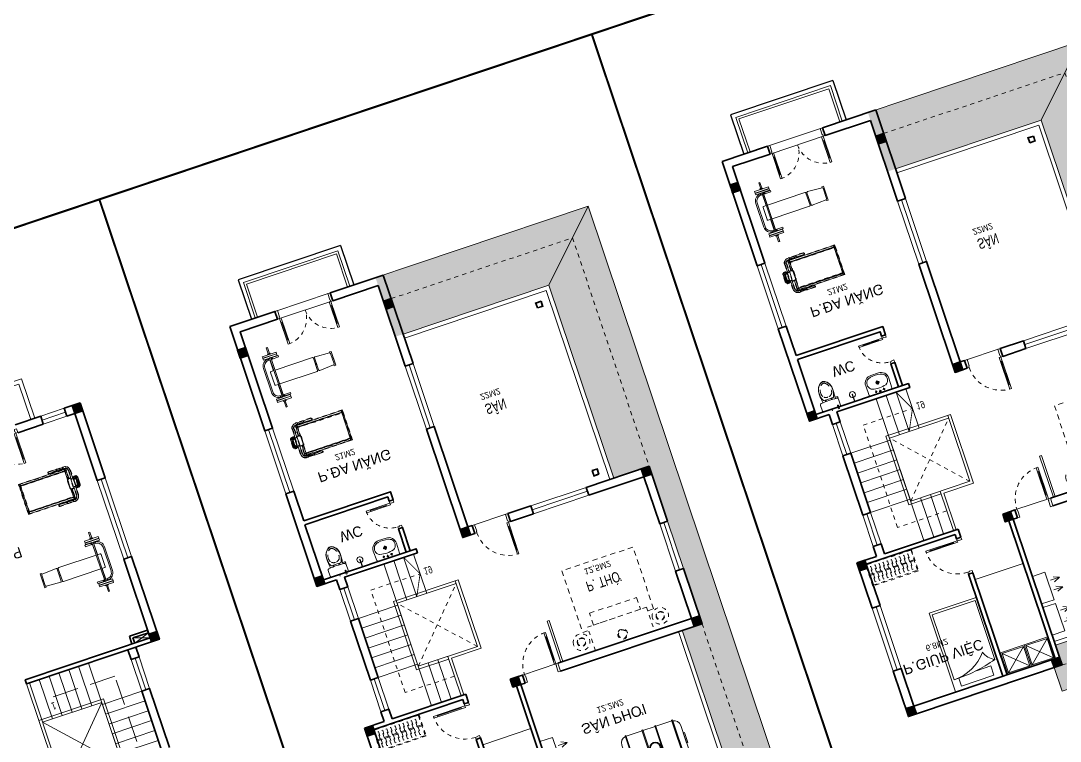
# Model space of a CAD drawing. Header units: metres. Extents: x 568332 to 569219, y 2065964 to 2066430.
# Drawn here: x 568513.89 to 568538.91, y 2066129.66 to 2066147.01 of the extents above; entities that cross this region are included whole.
import ezdxf

# ---------------------------------------------------------------- set-up
doc = ezdxf.new("R2010")
doc.units = ezdxf.units.M
for name, pattern in [('ACAD_ISO07W100', [3, 0, -3]), ('CENTER', [2, 1.25, -0.25, 0.25, -0.25]), ('DASHED', [0.75, 0.5, -0.25]), ('HIDDEN', [0.375, 0.25, -0.125]), ('HIDDEN2', [0.1875, 0.125, -0.0625]), ('X-5M-G-MB PHONGNGU$0$HIDDEN2', [0.1875, 0.125, -0.0625]), ('xref-thap C (mb tang 32-2)$0$HIDDEN', [0.375, 0.25, -0.125]), ('Xref-VCMT-BT3 - tuong bao$0$HIDDEN', [0.375, 0.25, -0.125])]:
    doc.linetypes.add(name, pattern=pattern)
doc.layers.get('0').update_dxf_attribs({"linetype": 'CONTINUOUS'})
for name, color, linetype, lineweight in [('-CONCRETE', 1, 'CONTINUOUS', 35), ('-DOOR', 137, 'CONTINUOUS', 9), ('-FURNITURE', 46, 'CONTINUOUS', 9), ('-HIDE', 3, 'HIDDEN', 13), ('-KH', 143, 'CONTINUOUS', 13), ('-LINE1', 7, 'CONTINUOUS', 18), ('-RANH GIOI KHU DAT', 12, 'CENTER', 18), ('-TEXT', 7, 'CONTINUOUS', 15), ('-WALL', 4, 'CONTINUOUS', 35), ('Bighome_khuat', 251, 'DASHED', 5), ('TEXT25', 2, 'CONTINUOUS', 13)]:
    doc.layers.add(name, color=color, linetype=linetype, lineweight=lineweight)
for name, color, linetype in [('1-NETMANH', 8, 'CONTINUOUS'), ('13. NET HATCH', 252, 'CONTINUOUS'), ('A-Dot_Line', 255, 'ACAD_ISO07W100'), ('A-Flor-Hral', 242, 'CONTINUOUS'), ('LoLK', 6, 'CONTINUOUS')]:
    doc.layers.add(name, color=color, linetype=linetype)
doc.styles.add('1', font='arial.ttf')
doc.styles.add('T1', font='', dxfattribs={"height": 200})
doc.styles.get('T1').set_extended_font_data('VNgeometric Light')

# ---------------------------------------------------------------- blocks, each defined once
blk = doc.blocks.new('A$Ca51cd422')
for p, q in [((167, 414), (224, 414)), ((195, 383), (195, 443)), ((267, 429), (324, 429)), ((295, 398), (295, 458)), ((295, 165), (295, 264)), ((367, 414), (424, 414)), ((395, 383), (395, 443)), ((249, 215), (342, 215))]:
    blk.add_line(p, q)
for points in [[(0, 200, 0.414214), (200, 0), (390, 0, 0.414214), (590, 200), (581, 446, 0.409799), (551, 475), (39, 475, 0.403607), (9, 446)], [(177, 40, 0.090773), (424, 43, 0.149887), (521, 96, 0.430722), (482, 321, 0.080637), (470, 327, 0.127732), (125, 329, 0.074208), (114, 325, 0.443092), (69, 96, 0.13364), (154, 46, 0.033617)]]:
    blk.add_lwpolyline(points, format="xyb", close=True)
for centre, radius in [((195, 414), 17.5), ((295, 215), 37.5), ((295, 429), 17.5), ((395, 414), 17.5), ((295, 215), 22.5), ((295, 215), 22.5)]:
    blk.add_circle(centre, radius)
blk = doc.blocks.new('A$Cf6c941c9')
at = {"layer": '-FURNITURE', "linetype": 'HIDDEN', "ltscale": 500, "elevation": 0}
blk.add_lwpolyline([(512, 1950), (512, 2100), (2079, 2100), (2079, 300), (512, 300), (512, 450)], dxfattribs=at)
at = {"layer": '-FURNITURE', "linetype": 'HIDDEN2', "elevation": 0}
blk.add_lwpolyline([(600, 450), (600, 1950), (0, 1950), (0, 450)], close=True, dxfattribs=at)
at = {"layer": '-FURNITURE', "linetype": 'HIDDEN', "ltscale": 500, "elevation": 0}
blk.add_lwpolyline([(900, 600), (900, 1800), (600, 1800), (600, 600)], close=True, dxfattribs=at)
at = {"layer": '-FURNITURE', "linetype": 'HIDDEN2'}
for centre, radius in [((300, 2200), 200), ((300, 2200), 103), ((300, 2200), 93.3), ((170, 1200), 120), ((170, 1200), 100), ((300, 200), 200), ((300, 200), 103), ((300, 200), 93.3)]:
    blk.add_circle(centre, radius, dxfattribs=at)
blk = doc.blocks.new('A$C5C575821')
at = {"layer": '-CONCRETE'}
h = blk.add_hatch(color=256, dxfattribs=at)
h.dxf.hatch_style = 1
h.paths.add_polyline_path([(0, 200), (0, 0), (200, 0), (200, 200)])
blk.add_lwpolyline([(0, 0), (200, 0), (200, 200), (0, 200)], close=True, dxfattribs=at)
blk = doc.blocks.new('Tonkin_Treadmill01_140x87_P')
at = {"color": 8}
for p, q in [((84.8, 71.9), (84.8, 97.5)), ((197.3, 22.5), (197.3, 97.5)), ((84.8, 22.5), (84.8, 48.1))]:
    blk.add_line(p, q, dxfattribs=at)
blk.add_line((70.9, 50), (70.9, 70))
for points in [[(87.1, 103.5), (83.9, 103.5, 0.414214), (71.9, 91.5), (71.9, 70)], [(102.9, 99.5), (122.5, 99.5, 1), (122.5, 103.5), (102.9, 103.5)], [(87.1, 99.5), (83.9, 99.5, 0.414214), (75.9, 91.5), (75.9, 70)], [(71.9, 72.5), (64, 72.5, 0.414214), (60.5, 69), (60.5, 51, 0.414214), (64, 47.5), (71.9, 47.5)], [(75.9, 47.5), (82, 47.5, 0.414214), (85.5, 51), (85.5, 69, 0.414214), (82, 72.5), (75.9, 72.5)], [(87.1, 16.5), (83.9, 16.5, -0.414214), (71.9, 28.5), (71.9, 50)], [(87.1, 20.5), (83.9, 20.5, -0.414214), (75.9, 28.5), (75.9, 50)], [(102.9, 20.5), (122.5, 20.5, -1), (122.5, 16.5), (102.9, 16.5)]]:
    blk.add_lwpolyline(points, format="xyb")
for points in [[(102.9, 103), (87.5, 103)], [(81.3, 47), (81.3, 27.5), (200.3, 27.5), (200.3, 92.5), (81.3, 92.5), (81.3, 73)], [(87.5, 100), (102.9, 100)], [(68.5, 72.5), (68.5, 73), (63.5, 73), (63.5, 72.5)], [(68.5, 47.5), (68.5, 47), (63.5, 47), (63.5, 47.5)], [(87.5, 20), (102.9, 20)], [(102.9, 17), (87.5, 17)]]:
    blk.add_lwpolyline(points)
for points in [[(81.3, 97.5), (81.3, 93.5), (200.3, 93.5), (200.3, 97.5)], [(81.3, 97.5), (81.3, 93.5), (200.3, 93.5), (200.3, 97.5)], [(64, 73.5), (64, 74), (68, 74), (68, 73.5)], [(64, 46.5), (64, 46), (68, 46), (68, 46.5)], [(81.3, 22.5), (81.3, 26.5), (200.3, 26.5), (200.3, 22.5)]]:
    blk.add_lwpolyline(points, close=True)
for points in [[(81.8, 92.5), (81.8, 93.5)], [(81.8, 92.5), (81.8, 93.5)], [(199.8, 93.5), (199.8, 92.5)], [(68.5, 73), (71.9, 73)], [(68.5, 47), (71.9, 47)], [(81.8, 27.5), (81.8, 26.5)], [(199.8, 26.5), (199.8, 27.5)]]:
    blk.add_lwpolyline(points, dxfattribs=at)
for points in [[(89.8, 97.5), (89.8, 100), (92.8, 100), (92.8, 97.5)], [(89.8, 22.5), (89.8, 20), (92.8, 20), (92.8, 22.5)]]:
    blk.add_lwpolyline(points, close=True, dxfattribs=at)
for points in [[(63.5, 73, 0.377964), (60, 69), (60, 51, 0.377964), (63.5, 47)], [(75.9, 47), (82, 47, 0.414214), (86, 51), (86, 69, 0.414214), (82, 73), (75.9, 73)]]:
    blk.add_lwpolyline(points, format="xyb", dxfattribs=at)
for points in [[(69.2, 73), (62.8, 73, -1), (62.8, 73.5), (69.2, 73.5, -1)], [(63.6, 51.7, -0.083043), (63.6, 68.3, -0.366471), (65.6, 70), (76.9, 70), (76.9, 50), (65.6, 50, -0.366471)], [(69.2, 47), (62.8, 47, 1), (62.8, 46.5), (69.2, 46.5, 1)]]:
    blk.add_lwpolyline(points, format="xyb", close=True)
blk.add_lwpolyline([(65.6, 52, -0.083043), (65.6, 68), (70.4, 68), (70.4, 52)], format="xyb", close=True, dxfattribs=at)
at = {"extrusion": (0, 0, -1)}
for centre, major_axis, start_param, end_param in [((87.1, 101.5), (0, -2), 3.141593, 6.283185), ((102.9, 101.5), (0, -2), 2.418858, 7.00592), ((102.9, 101.5), (0, -1.5), 3.141593, 6.283185)]:
    blk.add_ellipse(centre, major_axis=major_axis, ratio=0.258819, start_param=start_param, end_param=end_param, dxfattribs=at)
for centre, major_axis, start_param, end_param in [((87.1, 18.5), (0, 2), 3.141593, 6.283185), ((102.9, 18.5), (0, 2), 2.418858, 7.00592), ((102.9, 18.5), (0, 1.5), 3.141593, 6.283185)]:
    blk.add_ellipse(centre, major_axis=major_axis, ratio=0.258819, start_param=start_param, end_param=end_param)
at = {"layer": 'A-Dot_Line', "ltscale": 0.2}
for p, q in [((84.8, 71.9), (84.8, 97.5)), ((197.3, 22.5), (197.3, 97.5)), ((70.9, 50), (70.9, 70)), ((84.8, 22.5), (84.8, 48.1))]:
    blk.add_line(p, q, dxfattribs=at)
for points in [[(87.1, 103.5), (83.9, 103.5, 0.414214), (71.9, 91.5), (71.9, 70)], [(102.9, 99.5), (122.5, 99.5, 1), (122.5, 103.5), (102.9, 103.5)], [(87.1, 99.5), (83.9, 99.5, 0.414214), (75.9, 91.5), (75.9, 70)], [(63.5, 73, 0.377964), (60, 69), (60, 51, 0.377964), (63.5, 47)], [(71.9, 72.5), (64, 72.5, 0.414214), (60.5, 69), (60.5, 51, 0.414214), (64, 47.5), (71.9, 47.5)], [(75.9, 47), (82, 47, 0.414214), (86, 51), (86, 69, 0.414214), (82, 73), (75.9, 73)], [(75.9, 47.5), (82, 47.5, 0.414214), (85.5, 51), (85.5, 69, 0.414214), (82, 72.5), (75.9, 72.5)], [(87.1, 16.5), (83.9, 16.5, -0.414214), (71.9, 28.5), (71.9, 50)], [(87.1, 20.5), (83.9, 20.5, -0.414214), (75.9, 28.5), (75.9, 50)], [(102.9, 20.5), (122.5, 20.5, -1), (122.5, 16.5), (102.9, 16.5)]]:
    blk.add_lwpolyline(points, format="xyb", dxfattribs=at)
for points in [[(102.9, 103), (87.5, 103)], [(81.3, 47), (81.3, 27.5), (200.3, 27.5), (200.3, 92.5), (81.3, 92.5), (81.3, 73)], [(81.8, 92.5), (81.8, 93.5)], [(81.8, 92.5), (81.8, 93.5)], [(87.5, 100), (102.9, 100)], [(199.8, 93.5), (199.8, 92.5)], [(68.5, 72.5), (68.5, 73), (63.5, 73), (63.5, 72.5)], [(68.5, 73), (71.9, 73)], [(68.5, 47.5), (68.5, 47), (63.5, 47), (63.5, 47.5)], [(68.5, 47), (71.9, 47)], [(81.8, 27.5), (81.8, 26.5)], [(199.8, 26.5), (199.8, 27.5)], [(87.5, 20), (102.9, 20)], [(102.9, 17), (87.5, 17)]]:
    blk.add_lwpolyline(points, dxfattribs=at)
for points in [[(81.3, 97.5), (81.3, 93.5), (200.3, 93.5), (200.3, 97.5)], [(81.3, 97.5), (81.3, 93.5), (200.3, 93.5), (200.3, 97.5)], [(89.8, 97.5), (89.8, 100), (92.8, 100), (92.8, 97.5)], [(64, 73.5), (64, 74), (68, 74), (68, 73.5)], [(64, 46.5), (64, 46), (68, 46), (68, 46.5)], [(81.3, 22.5), (81.3, 26.5), (200.3, 26.5), (200.3, 22.5)], [(89.8, 22.5), (89.8, 20), (92.8, 20), (92.8, 22.5)]]:
    blk.add_lwpolyline(points, close=True, dxfattribs=at)
for points in [[(69.2, 73), (62.8, 73, -1), (62.8, 73.5), (69.2, 73.5, -1)], [(63.6, 51.7, -0.083043), (63.6, 68.3, -0.366471), (65.6, 70), (76.9, 70), (76.9, 50), (65.6, 50, -0.366471)], [(65.6, 52, -0.083043), (65.6, 68), (70.4, 68), (70.4, 52)], [(69.2, 47), (62.8, 47, 1), (62.8, 46.5), (69.2, 46.5, 1)]]:
    blk.add_lwpolyline(points, format="xyb", close=True, dxfattribs=at)
at = {"layer": 'A-Dot_Line', "ltscale": 0.2, "extrusion": (0, 0, -1)}
for centre, major_axis, start_param, end_param in [((87.1, 101.5), (0, -2), 3.141593, 6.283185), ((102.9, 101.5), (0, -2), 2.418858, 7.00592), ((102.9, 101.5), (0, -1.5), 3.141593, 6.283185)]:
    blk.add_ellipse(centre, major_axis=major_axis, ratio=0.258819, start_param=start_param, end_param=end_param, dxfattribs=at)
at = {"layer": 'A-Dot_Line', "ltscale": 0.2}
for centre, major_axis, start_param, end_param in [((87.1, 18.5), (0, 2), 3.141593, 6.283185), ((102.9, 18.5), (0, 2), 2.418858, 7.00592), ((102.9, 18.5), (0, 1.5), 3.141593, 6.283185)]:
    blk.add_ellipse(centre, major_axis=major_axis, ratio=0.258819, start_param=start_param, end_param=end_param, dxfattribs=at)
blk = doc.blocks.new('X-10M-ALT2-TUM$0$A$C0CF10D65')
at = {"linetype": 'Continuous'}
for p, q in [((33, 188), (33, 821)), ((1533, 188), (1533, 821))]:
    blk.add_line(p, q, dxfattribs=at)
for points in [[(183, 0), (183, 1009), (204, 1009), (204, 0)], [(609, 0), (609, 1009), (629, 1009), (629, 0)], [(957, 0), (957, 1009), (937, 1009), (937, 0)], [(1383, 0), (1383, 1009), (1362, 1009), (1362, 0)], [(0, 378), (0, 631), (33, 631), (33, 378)], [(1566, 378), (1566, 631), (1533, 631), (1533, 378)]]:
    blk.add_lwpolyline(points, close=True, dxfattribs=at)
for points in [[(183, 989), (183, 19)], [(609, 989), (204, 989)], [(937, 989), (629, 989)], [(1362, 989), (957, 989)], [(1383, 19), (1383, 989)], [(204, 19), (609, 19)], [(629, 19), (937, 19)], [(957, 19), (1362, 19)]]:
    blk.add_lwpolyline(points, dxfattribs=at)
for radius in [137, 117]:
    blk.add_circle((783, 504), radius, dxfattribs=at)
for centre, start, end in [((206, 817), 97.774, 178.9884), ((1360, 817), 1.0116, 82.226), ((206, 191), 181.0116, 262.226), ((1360, 191), 277.774, 358.9884)]:
    blk.add_arc(centre, 173, start, end, dxfattribs=at)
blk = doc.blocks.new('A$C59131A43')
for p, q in [((51, -442), (51, -1940)), ((1140, -1940), (1140, -289)), ((51, -1940), (1140, -1940))]:
    blk.add_line(p, q)
blk.add_lwpolyline([(1200, -2000), (1200, 0), (0, 0), (0, -2000)], close=True)
for points in [[(560, -326), (197, -326), (197, -88), (1015, -88)], [(1015, -88), (1015, -289)]]:
    blk.add_lwpolyline(points)
blk.add_lwpolyline([(1140, -289, 0.227842), (278, -703, 0.147835)], format="xyb")
for centre, radius, start, end in [((1067, -3723), 3434, 88.7915, 107.2102), ((-121, -821), 416, 16.4348, 65.5556)]:
    blk.add_arc(centre, radius, start, end)
blk = doc.blocks.new('*U221')
at = {"linetype": 'X-5M-G-MB PHONGNGU$0$HIDDEN2'}
for points in [[(0, 600), (0, 0), (1271, 0), (1271, 600)], [(1251, 580), (1251, 20), (20, 20), (20, 580)], [(1251, 287), (1251, 313), (20, 313), (20, 287)], [(114, 319), (109, 319), (109, 280), (114, 280)], [(228, 319), (223, 319), (223, 280), (228, 280)], [(342, 319), (337, 319), (337, 280), (342, 280)], [(456, 319), (451, 319), (451, 280), (456, 280)], [(570, 319), (565, 319), (565, 280), (570, 280)], [(684, 319), (679, 319), (679, 280), (684, 280)], [(798, 319), (793, 319), (793, 280), (798, 280)], [(912, 319), (907, 319), (907, 280), (912, 280)], [(1026, 319), (1021, 319), (1021, 280), (1026, 280)], [(1140, 319), (1135, 319), (1135, 280), (1140, 280)]]:
    blk.add_lwpolyline(points, close=True, dxfattribs=at)
for points in [[(122, 313), (122, 515), (100, 515), (100, 313)], [(100, 287), (100, 92), (122, 92), (122, 287)], [(236, 313), (236, 515), (214, 515), (214, 313)], [(214, 287), (214, 92), (236, 92), (236, 287)], [(350, 313), (350, 515), (328, 515), (328, 313)], [(328, 287), (328, 92), (350, 92), (350, 287)], [(464, 313), (464, 515), (442, 515), (442, 313)], [(442, 287), (442, 92), (464, 92), (464, 287)], [(578, 313), (578, 515), (556, 515), (556, 313)], [(556, 287), (556, 92), (578, 92), (578, 287)], [(692, 313), (692, 515), (670, 515), (670, 313)], [(670, 287), (670, 92), (692, 92), (692, 287)], [(806, 313), (806, 515), (784, 515), (784, 313)], [(784, 287), (784, 92), (806, 92), (806, 287)], [(920, 313), (920, 515), (898, 515), (898, 313)], [(898, 287), (898, 92), (920, 92), (920, 287)], [(1034, 313), (1034, 515), (1012, 515), (1012, 313)], [(1012, 287), (1012, 92), (1034, 92), (1034, 287)], [(1148, 313), (1148, 515), (1126, 515), (1126, 313)], [(1126, 287), (1126, 92), (1148, 92), (1148, 287)]]:
    blk.add_lwpolyline(points, dxfattribs=at)
blk = doc.blocks.new('shower')
for points in [[(180919, -32316), (180912, -32316), (180912, -32147), (180919, -32147)], [(180929, -32327), (180902, -32327), (180902, -32316), (180929, -32316)]]:
    blk.add_lwpolyline(points, close=True)
for radius, start, end in [(72, 272.7907, 267.2093), (8.35, 294.8355, 245.1645)]:
    blk.add_arc((180916, -32147), radius, start, end)
blk = doc.blocks.new('A$C18091ED7')
for p, q in [((0, -42), (0, 0)), ((146, -27), (179, -27)), ((146, -27), (146, -30)), ((146, -30), (166, -30)), ((153, -37), (146, -30)), ((152, 0), (152, -27)), ((152, 0), (179, 0)), ((153, -37), (166, -37)), ((153, -40), (153, -37)), ((153, -40), (178, -40)), ((153, -40), (178, -40)), ((153, -40), (153, -42)), ((185, -30), (166, -30)), ((178, -37), (166, -37)), ((185, -30), (178, -37)), ((178, -37), (178, -40)), ((178, -40), (178, -42)), ((179, 0), (179, -27)), ((179, -27), (185, -27)), ((185, -27), (185, -30)), ((-83, -267), (-83, -300)), ((-83, -278), (-83, -288)), ((-61, -290), (-83, -290)), ((-63, -265), (-81, -265)), ((-61, -267), (-61, -300)), ((61, -267), (61, -300)), ((61, -290), (83, -290)), ((63, -265), (81, -265)), ((83, -267), (83, -300)), ((83, -278), (83, -288)), ((165, -262), (165, -290)), ((168, -260), (228, -260)), ((168, -292), (207, -292)), ((231, -274), (231, -262))]:
    blk.add_line(p, q)
for points in [[(230, -219, -0.137407), (225, -235), (222, -241, -0.236081), (198, -255, -0.051961), (-198, -255, -0.236081), (-222, -241), (-225, -235, -0.137407), (-230, -219), (-230, -72, -0.198912), (-226, -63), (-209, -46, -0.198912), (-200, -42), (0, -42), (200, -42, -0.198912), (209, -46), (226, -63, -0.198912), (230, -72)], [(144, -619, -0.212405), (26, -734, -0.027685), (-1, -739, -0.022279), (-26, -734, -0.212405), (-144, -619, -0.142796), (-167, -428, -0.093005), (-128, -309, -0.256439), (-111, -300), (0, -300), (111, -300, -0.256439), (128, -309, -0.093005), (167, -428, -0.142796)]]:
    blk.add_lwpolyline(points, format="xyb", close=True)
at = {"linetype": 'xref-thap C (mb tang 32-2)$0$HIDDEN', "ltscale": 100}
blk.add_lwpolyline([(61, -669, -0.199031), (0, -699, -0.199031), (-61, -669, -0.218924), (-132, -478, -0.153791), (-112, -404, -0.236701), (0, -348, -0.236701), (112, -404, -0.153791), (132, -478, -0.218924)], format="xyb", close=True, dxfattribs=at)
blk.add_circle((166, -78), 13.9)
for centre, radius, start, end in [((-81, -267), 1.98, 90, 180), ((-63, -267), 1.98, 0, 90), ((63, -267), 1.98, 90, 180), ((81, -267), 1.98, 0, 90), ((168, -262), 2.47, 90, 180), ((168, -290), 2.47, 180, 270), ((207, -277), 15.5, 270, 306.4659), ((168, -225), 80.1, 306.4659, 320.3123), ((228, -274), 2.47, 320.3123, 0)]:
    blk.add_arc(centre, radius, start, end)
for points in [[(-156, -259), (-157, -267), (-164, -328), (-169, -385), (-184, -528), (-136, -679), (-50, -735), (-20, -741), (0, -744)], [(156, -259), (157, -267), (164, -328), (169, -385), (184, -528), (136, -679), (50, -735), (20, -741), (0, -744)]]:
    blk.add_open_spline(points, degree=3, knots=[130.613938, 130.613938, 130.613938, 130.613938, 152.852109, 311.129351, 417.703951, 561.383393, 697.692632, 710.812262, 710.812262, 710.812262, 710.812262])
blk = doc.blocks.new('*U218')
at = {"color": 251}
blk.add_line((-70, -100), (-70, -700), dxfattribs=at)
for points in [[(-900, 200), (-840, 200), (-840, 40), (-850, 40), (-850, 0), (-900, 0)], [(-50, 0), (-50, -800), (-90, -800), (-90, 0)], [(0, 200), (-60, 200), (-60, 40), (-50, 40), (-50, 0), (0, 0)], [(-50, -100), (-90, -100), (-90, -700), (-50, -700)]]:
    blk.add_lwpolyline(points, close=True)
at = {"layer": 'Bighome_khuat', "linetype": 'Xref-VCMT-BT3 - tuong bao$0$HIDDEN'}
blk.add_arc((-50, 0), 800, 180, 270, dxfattribs=at)
blk = doc.blocks.new('*U217')
at = {"color": 251}
blk.add_line((-70, 100), (-70, 500), dxfattribs=at)
for points in [[(-50, 0), (-50, 600), (-90, 600), (-90, 0)], [(-50, 100), (-90, 100), (-90, 500), (-50, 500)], [(-700, -100), (-640, -100), (-640, -40), (-650, -40), (-650, 0), (-700, 0)], [(0, -100), (-60, -100), (-60, -40), (-50, -40), (-50, 0), (0, 0)]]:
    blk.add_lwpolyline(points, close=True)
at = {"layer": 'Bighome_khuat', "linetype": 'Xref-VCMT-BT3 - tuong bao$0$HIDDEN'}
blk.add_arc((-50, 0), 600, 90, 180, dxfattribs=at)
blk = doc.blocks.new('*U219')
at = {"color": 251}
blk.add_line((70, -100), (70, -700), dxfattribs=at)
for points in [[(0, 200), (60, 200), (60, 40), (50, 40), (50, 0), (0, 0)], [(50, 0), (50, -800), (90, -800), (90, 0)], [(900, 200), (840, 200), (840, 40), (850, 40), (850, 0), (900, 0)], [(50, -100), (90, -100), (90, -700), (50, -700)]]:
    blk.add_lwpolyline(points, close=True)
at = {"layer": 'Bighome_khuat', "linetype": 'Xref-VCMT-BT3 - tuong bao$0$HIDDEN'}
blk.add_arc((50, 0), 800, 270, 0, dxfattribs=at)
blk = doc.blocks.new('Tonkin_JerkBench01_168x97_P')
for p, q in [((79, 138.5), (79, 135)), ((87, 138.5), (87, 135)), ((79, 41.5), (79, 45)), ((87, 41.5), (87, 45))]:
    blk.add_line(p, q)
for points in [[(85.4, 150), (85.4, 165), (82.4, 165), (82.4, 150)], [(82.4, 138.5), (77.2, 138.5), (77.2, 135), (82.4, 135)], [(82.4, 138.5), (78.5, 138.5)], [(78.5, 138.5), (82.4, 138.5)], [(82.4, 144), (82.4, 143.5)], [(85.4, 143.5), (85.4, 144)], [(85.4, 135), (88.6, 135), (88.6, 138.5), (85.4, 138.5)], [(82.4, 41.5), (77.2, 41.5), (77.2, 45), (82.4, 45)], [(78.5, 41.5), (82.4, 41.5)], [(82.4, 36), (82.4, 36.5)], [(85.4, 30), (85.4, 15), (82.4, 15), (82.4, 30)], [(85.4, 45), (88.6, 45), (88.6, 41.5), (85.4, 41.5)], [(85.4, 36.5), (85.4, 36)]]:
    blk.add_lwpolyline(points)
at = {"color": 8}
for points in [[(77.2, 138.5, 0.393718), (60, 120), (60, 60, 0.393718), (77.2, 41.5)], [(82.4, 45), (78.5, 45, -0.414214), (63.5, 60), (63.5, 120, -0.414214), (78.5, 135), (82.4, 135)]]:
    blk.add_lwpolyline(points, format="xyb", dxfattribs=at)
for points in [[(101.4, 148), (101.4, 144), (66.4, 144), (66.4, 148)], [(101.4, 143.5), (101.4, 139.5), (66.4, 139.5), (66.4, 143.5)], [(87.4, 150), (87.4, 148), (80.4, 148), (80.4, 150)], [(82.4, 139.5), (85.4, 139.5), (85.4, 40.5), (82.4, 40.5)], [(101.4, 36.5), (101.4, 40.5), (66.4, 40.5), (66.4, 36.5)], [(101.4, 32), (101.4, 36), (66.4, 36), (66.4, 32)], [(87.4, 30), (87.4, 32), (80.4, 32), (80.4, 30)]]:
    blk.add_lwpolyline(points, close=True)
for points in [[(82.4, 107.5), (81.7, 107.5), (81.7, 135), (82.4, 135)], [(85.4, 138.5), (103.5, 138.5), (103.5, 135), (85.4, 135)], [(223.7, 105), (223.7, 107.5), (227.7, 107.5), (227.7, 72.5), (223.7, 72.5), (223.7, 75)], [(182.3, 91.7), (185, 91.7), (185, 88.2), (182.3, 88.2)], [(225, 91.7), (227.4, 91.7), (227.4, 88.2), (225, 88.2)], [(82.4, 72.5), (81.7, 72.5), (81.7, 45), (82.4, 45)], [(85.4, 41.5), (103.5, 41.5), (103.5, 45), (85.4, 45)]]:
    blk.add_lwpolyline(points, dxfattribs=at)
for points in [[(82.4, 107.5), (75.5, 107.5, 0.414214), (73.5, 105.5), (73.5, 74.5, 0.414214), (75.5, 72.5), (82.4, 72.5)], [(85.4, 72.5), (180.3, 72.5, 0.414214), (182.3, 74.5), (182.3, 105.5, 0.414214), (180.3, 107.5), (85.4, 107.5)]]:
    blk.add_lwpolyline(points, format="xyb")
blk.add_lwpolyline([(223.1, 74.9), (187.1, 72.6, -0.432616), (185, 74.6), (185, 105.4, -0.432616), (187.1, 107.4), (223.1, 105.1, -0.396047), (225, 103.1), (225, 76.9, -0.396047)], format="xyb", close=True)
blk = doc.blocks.new('A$C260bbb34')
at = {"layer": '-FURNITURE'}
for points in [[(219, 385), (219, 612), (159, 470), (219, 612), (287, 461)], [(508, 385), (508, 612), (448, 470), (508, 612), (576, 461)], [(1020, 385), (1020, 612), (960, 470), (1020, 612), (1088, 461)], [(1268, 385), (1268, 612), (1329, 470), (1268, 612), (1201, 461)]]:
    blk.add_lwpolyline(points, dxfattribs=at)
for points in [[(0, 0), (700, 0), (700, 320), (0, 320)], [(794, 0), (1494, 0), (1494, 320), (794, 320)]]:
    blk.add_lwpolyline(points, close=True, dxfattribs=at)
blk = doc.blocks.new('*U87')
for p, q in [((-1310, 550), (-1350, 550)), ((-1330, 100), (-1330, 550)), ((-90, 550), (-50, 550)), ((-70, 100), (-70, 550)), ((-1310, 100), (-1350, 100)), ((-90, 100), (-50, 100))]:
    blk.add_line(p, q)
for points in [[(-1350, 0), (-1310, 0), (-1310, 650), (-1350, 650)], [(-50, 0), (-90, 0), (-90, 650), (-50, 650)], [(-1400, -200), (-1340, -200), (-1340, -40), (-1350, -40), (-1350, 0), (-1400, 0)], [(0, -200), (-60, -200), (-60, -40), (-50, -40), (-50, 0), (0, 0)]]:
    blk.add_lwpolyline(points, close=True)
at = {"linetype": 'HIDDEN', "ltscale": 0.1}
for centre, start, end in [((-1350, 0), 0, 90), ((-50, 0), 90, 180)]:
    blk.add_arc(centre, 650, start, end, dxfattribs=at)
blk = doc.blocks.new('*U304')
at = {"color": 251}
blk.add_line((70, 100), (70, 700), dxfattribs=at)
for points in [[(50, 0), (50, 800), (90, 800), (90, 0)], [(50, 100), (90, 100), (90, 700), (50, 700)], [(0, -110), (60, -110), (60, -40), (50, -40), (50, 0), (0, 0)], [(900, -110), (840, -110), (840, -40), (850, -40), (850, 0), (900, 0)]]:
    blk.add_lwpolyline(points, close=True)
at = {"layer": 'Bighome_khuat', "linetype": 'Xref-VCMT-BT3 - tuong bao$0$HIDDEN'}
blk.add_arc((50, 0), 800, 0, 90, dxfattribs=at)
blk = doc.blocks.new('BT1-T3')
at = {"layer": '13. NET HATCH'}
h = blk.add_hatch(dxfattribs=at)
h.set_pattern_fill('N-ONG-01', color=256, scale=200, angle=540)
h.set_pattern_definition([(94.9697, (206424.789, 16486.938), (199.9982614, -2400.0002103), [184.6944, -4432.6642]), (360, (206408.79, 16670.94), (200, 200), [16, -184]), (180, (206608.79, 16686.94), (-200, -200), [56, -144]), (270, (206552.79, 16686.94), (200, -200), [20, -180]), (90, (206424.79, 16666.94), (-200, 200), [20, -180]), (180, (206424.79, 16686.94), (-200, -200), [16, -184]), (180, (206608.79, 16670.94), (-200, -200), [40, -160]), (265.0303, (206568.789, 16670.938), (-199.9982614, -2400.0002103), [184.6944, -4432.6642]), (232.6961, (206568.789, 16660.938), (2599.997178, 3400.0021483), [52.8016, -5227.35]), (198.4349, (206536.79, 16618.94), (-400.00009, -199.99968), [50.5964, -581.859]), (161.5651, (206488.79, 16602.94), (400.00009, -199.99968), [50.5964, -581.859]), (127.3039, (206440.789, 16618.938), (-2599.997178, 3400.0021483), [52.8016, -5227.35]), (200.2249, (206526.789, 16632.938), (2199.999453, 800.001667), [40.497, -4009.1944]), (159.7751, (206488.789, 16618.938), (-2199.999453, 800.001667), [40.497, -4009.1944]), (127.4054, (206450.789, 16632.938), (-2000.0019905, 2599.998493), [42.8018, -4237.385]), (232.5946, (206552.789, 16666.938), (2000.0019905, 2599.998493), [42.8018, -4237.385])])
h.paths.add_polyline_path([(199587, 45601), (203687, 45601), (204787, 46701), (199391, 46691), (199384, 46111), (199587, 46101)])
h.paths.add_polyline_path([(199790, 46486), (204264, 45183)])
h = blk.add_hatch(dxfattribs=at)
h.set_pattern_fill('N-ONG-01', color=256, scale=200, angle=450)
h.set_pattern_definition([(4.9697, (174602.975, 39473.766), (-2400.0002103, -199.9982614), [184.6944, -4432.6642]), (270, (174786.97, 39489.77), (200, -200), [16, -184]), (90, (174802.97, 39289.77), (-200, 200), [56, -144]), (180, (174802.97, 39345.77), (-200, -200), [20, -180]), (360, (174782.97, 39473.77), (200, 200), [20, -180]), (90, (174802.97, 39473.77), (-200, 200), [16, -184]), (90, (174786.97, 39289.77), (-200, 200), [40, -160]), (175.0303, (174786.975, 39329.766), (-2400.0002103, 199.9982614), [184.6944, -4432.6642]), (142.6961, (174776.975, 39329.7664), (3400.0021483, -2599.997178), [52.8016, -5227.35]), (108.4349, (174734.975, 39361.766), (-199.99968, 400.00009), [50.5964, -581.859]), (71.5651, (174718.975, 39409.766), (-199.99968, -400.00009), [50.5964, -581.859]), (37.3039, (174734.975, 39457.7664), (3400.0021483, 2599.997178), [52.8016, -5227.35]), (110.2249, (174748.975, 39371.766), (800.001667, -2199.999453), [40.497, -4009.1944]), (69.7751, (174734.975, 39409.766), (800.001667, 2199.999453), [40.497, -4009.1944]), (37.4054, (174748.975, 39447.766), (2599.998493, 2000.0019905), [42.8018, -4237.385]), (142.5946, (174782.975, 39345.766), (2599.998493, -2000.0019905), [42.8018, -4237.385])])
h.paths.add_polyline_path([(203287, 33501), (204787, 32001), (204796, 46704), (203687, 45601), (203687, 42401), (204187, 42401), (204187, 38401), (203287, 38401)])
h.paths.add_polyline_path([(204602, 46108), (203299, 41634)], flags=16)
h = blk.add_hatch(dxfattribs=at)
h.set_pattern_fill('N-ONG-01', color=256, scale=200, angle=360)
h.set_pattern_definition([(274.9697, (197566.302, 62184.158), (-199.9982614, 2400.0002103), [184.6944, -4432.6642]), (180, (197582.3, 62000.16), (-200, -200), [16, -184]), (360, (197382.3, 61984.16), (200, 200), [56, -144]), (90, (197438.3, 61984.16), (-200, 200), [20, -180]), (270, (197566.3, 62004.16), (200, -200), [20, -180]), (360, (197566.3, 61984.16), (200, 200), [16, -184]), (360, (197382.3, 62000.16), (200, 200), [40, -160]), (85.0303, (197422.302, 62000.158), (199.9982614, 2400.0002103), [184.6944, -4432.6642]), (52.6961, (197422.302, 62010.158), (-2599.997178, -3400.0021483), [52.8016, -5227.35]), (18.4349, (197454.3, 62052.16), (400.00009, 199.99968), [50.5964, -581.859]), (341.5651, (197502.3, 62068.16), (-400.00009, 199.99968), [50.5964, -581.859]), (307.3039, (197550.302, 62052.158), (2599.997178, -3400.0021483), [52.8016, -5227.35]), (20.2249, (197464.302, 62038.158), (-2199.999453, -800.001667), [40.497, -4009.1944]), (339.7751, (197502.302, 62052.158), (2199.999453, -800.001667), [40.497, -4009.1944]), (307.4054, (197540.302, 62038.158), (2000.0019905, -2599.998493), [42.8018, -4237.385]), (52.5946, (197438.302, 62004.158), (-2000.0019905, -2599.998493), [42.8018, -4237.385])])
h.paths.add_polyline_path([(199387, 33501), (199387, 32001), (204796, 31991), (203287, 33501)])
h.paths.add_polyline_path([(204201, 32185), (199727, 33488)], flags=16)
at = {"layer": '-DOOR'}
for points in [[(195887, 44951), (195687, 44951), (195687, 43351), (195887, 43351)], [(196387, 41951), (196187, 41951), (196187, 41151), (196387, 41151)], [(203987, 39801), (204187, 39801), (204187, 41001), (203987, 41001)], [(196387, 38851), (196187, 38851), (196187, 39651), (196387, 39651)], [(202587, 38401), (202587, 38601), (201187, 38601), (201187, 38401)], [(195687, 36251), (195887, 36251), (195887, 34651), (195687, 34651)], [(199387, 34251), (199587, 34251), (199587, 35851), (199387, 35851)], [(196837, 32001), (198237, 32001), (198237, 32201), (196837, 32201)]]:
    blk.add_lwpolyline(points, close=True, dxfattribs=at)
for points in [[(195787, 44951), (195787, 43351)], [(199697, 42201), (200597, 42201)], [(196287, 41151), (196287, 41951)], [(204087, 39801), (204087, 41001)], [(196287, 39651), (196287, 38851)], [(200597, 38401), (199697, 38401)], [(202587, 38501), (201187, 38501)], [(195787, 34651), (195787, 36251)], [(199487, 34251), (199487, 35851)]]:
    blk.add_lwpolyline(points, dxfattribs=at)
at = {"layer": '-FURNITURE'}
for p, q in [((198847, 45871), (198307, 45381)), ((198847, 45381), (198307, 45871)), ((199447, 45871), (198907, 45381)), ((199447, 45381), (198907, 45871))]:
    blk.add_line(p, q, dxfattribs=at)
for points in [[(198877, 45351), (198277, 45351), (198277, 45901), (198877, 45901)], [(198847, 45381), (198307, 45381), (198307, 45871), (198847, 45871)], [(199477, 45351), (198877, 45351), (198877, 45901), (199477, 45901)], [(199447, 45381), (198907, 45381), (198907, 45871), (199447, 45871)], [(200673, 42201), (200723, 42201), (200723, 41159), (200673, 41159)]]:
    blk.add_lwpolyline(points, close=True, dxfattribs=at)
at = {"layer": '-HIDE', "ltscale": 5}
for points in [[(199587, 46101), (204187, 46101), (204187, 42401)], [(199587, 32601), (204187, 32601), (204187, 38401)]]:
    blk.add_lwpolyline(points, dxfattribs=at)
at = {"layer": '-HIDE', "ltscale": 10}
for points in [[(198887, 41201), (197387, 39601)], [(197387, 41201), (198887, 39601)]]:
    blk.add_lwpolyline(points, dxfattribs=at)
at = {"layer": '-KH', "linetype": 'HIDDEN2', "ltscale": 5}
blk.add_lwpolyline([(198137, 41701), (196887, 41701), (196887, 39101), (198137, 39101)], dxfattribs=at)
at = {"layer": '-LINE1'}
for p, q in [((198257, 43484), (199477, 43484)), ((197387, 38601), (197387, 42201)), ((197637, 41201), (197637, 42201)), ((197887, 41201), (197887, 42201)), ((198137, 41201), (198137, 42201)), ((198137, 41201), (198137, 42201)), ((198207, 41271), (198207, 42201)), ((198137, 41271), (197317, 41271)), ((197317, 41271), (197317, 39531)), ((198887, 41201), (197387, 41201)), ((197387, 41201), (197387, 39601)), ((198957, 41271), (198207, 41271)), ((198887, 39531), (198887, 41201)), ((198957, 39531), (198957, 41271)), ((197317, 39531), (198957, 39531)), ((197387, 39601), (198887, 39601)), ((197637, 38601), (197637, 39601)), ((197887, 38601), (197887, 39601)), ((198137, 38601), (198137, 39601)), ((196337, 31101), (196337, 32001)), ((196397, 31161), (196397, 32001)), ((204787, 32001), (198237, 32001)), ((198677, 31161), (198677, 32001)), ((198737, 31101), (198737, 32001)), ((198737, 31101), (196337, 31101)), ((198677, 31161), (196397, 31161))]:
    blk.add_line(p, q, dxfattribs=at)
for points in [[(199387, 46101), (199387, 46701), (204787, 46701), (204787, 32001)], [(199587, 45601), (203687, 45601), (203687, 42401)], [(199587, 45501), (203587, 45501), (203587, 42401)], [(197387, 41151), (196387, 41151)], [(197387, 40901), (196387, 40901)], [(197387, 40651), (196387, 40651)], [(197387, 40401), (196387, 40401)], [(197387, 40151), (196387, 40151)], [(197387, 39901), (196387, 39901)], [(197387, 39651), (196387, 39651)], [(199587, 33601), (203187, 33601), (203187, 38401)], [(199587, 33501), (203287, 33501), (203287, 38401)], [(203287, 33501), (204787, 32001)]]:
    blk.add_lwpolyline(points, dxfattribs=at)
at = {"layer": '-LINE1', "const_width": 20}
blk.add_lwpolyline([(197887, 39601), (198137, 39101), (197887, 38601)], dxfattribs=at)
at = {"layer": '-RANH GIOI KHU DAT', "linetype": 'HIDDEN', "ltscale": 10, "const_width": 50}
blk.add_lwpolyline([(193687, 28101), (206187, 28101), (206187, 48101), (193687, 48101)], close=True, dxfattribs=at)
at = {"layer": '-WALL'}
for p, q in [((195687, 44951), (195687, 46101)), ((195887, 45901), (199587, 45901)), ((195887, 44951), (195887, 45901)), ((198147, 43311), (198147, 45901)), ((198257, 43311), (198257, 45901)), ((199477, 45901), (199477, 42401)), ((199587, 45901), (199587, 42401)), ((195687, 42201), (195687, 43351)), ((195887, 42301), (195887, 43351)), ((198147, 43311), (198257, 43311)), ((195887, 42301), (198147, 42301)), ((198147, 42301), (198147, 42411)), ((198147, 42411), (198257, 42411)), ((198257, 42201), (198257, 42411)), ((196187, 42201), (195687, 42201)), ((196187, 41951), (196187, 42201)), ((196387, 41951), (196387, 42201)), ((196387, 42201), (198257, 42201)), ((200597, 42201), (203987, 42201)), ((203987, 41001), (203987, 42201)), ((196187, 39651), (196187, 41151)), ((196387, 39651), (196387, 41151)), ((203987, 38601), (203987, 39801)), ((204187, 38401), (204187, 39801)), ((196187, 38601), (196187, 38851)), ((195687, 38601), (196187, 38601)), ((195687, 36251), (195687, 38601)), ((199387, 38601), (199697, 38601)), ((199387, 38501), (199387, 38601)), ((200597, 38601), (201187, 38601)), ((202587, 38601), (203987, 38601)), ((195887, 37101), (195887, 38501)), ((197987, 37911), (197987, 38501)), ((198087, 37911), (198087, 38501)), ((199387, 35851), (199387, 38401)), ((199587, 38401), (199387, 38401)), ((199697, 38401), (199587, 38401)), ((199587, 35851), (199587, 38401)), ((201187, 38401), (200597, 38401)), ((204187, 38401), (202587, 38401)), ((195887, 36251), (195887, 37001)), ((199387, 32201), (199387, 34251)), ((199587, 32001), (199587, 34251)), ((198237, 32201), (198237, 32001)), ((199387, 32201), (198237, 32201)), ((199587, 32001), (198237, 32001))]:
    blk.add_line(p, q, dxfattribs=at)
for points in [[(195887, 46101), (199587, 46101), (199587, 46101)], [(195887, 44951), (195687, 44951)], [(195887, 43351), (195687, 43351)], [(200597, 42401), (200597, 42401), (204187, 42401), (204187, 41001)], [(196387, 41951), (196187, 41951)], [(196387, 41151), (196187, 41151)], [(203987, 41001), (204187, 41001)], [(203987, 39801), (204187, 39801)], [(196387, 39651), (196187, 39651)], [(196387, 38851), (196387, 38601), (198237, 38601), (198237, 38501), (195887, 38501)], [(196387, 38851), (196187, 38851)], [(199697, 38401), (199697, 38601)], [(200597, 38601), (200597, 38401)], [(201187, 38401), (201187, 38601)], [(202587, 38401), (202587, 38601)], [(197987, 37911), (198087, 37911)], [(195887, 37101), (197987, 37101), (197987, 37211)], [(198087, 37211), (198087, 37001), (195887, 37001)], [(198087, 37211), (197987, 37211)], [(195887, 36251), (195687, 36251)], [(199387, 35851), (199587, 35851)], [(199387, 34251), (199587, 34251)]]:
    blk.add_lwpolyline(points, dxfattribs=at)
for points in [[(199697, 42401), (199587, 42401), (199587, 42201), (199697, 42201)], [(195687, 32001), (196837, 32001), (196837, 32201), (195887, 32201), (195887, 34651), (195687, 34651)]]:
    blk.add_lwpolyline(points, close=True, dxfattribs=at)
at = {"layer": '1-NETMANH'}
for p, q in [((196237, 31001), (196237, 32001)), ((198837, 31001), (198837, 32001)), ((198837, 31001), (196237, 31001))]:
    blk.add_line(p, q, dxfattribs=at)
at = {"layer": 'A-Flor-Hral'}
for points in [[(202847, 38201), (202987, 38201), (202987, 38061), (202847, 38061)], [(202858, 38189), (202976, 38189), (202976, 38072), (202858, 38072)], [(202847, 33801), (202987, 33801), (202987, 33941), (202847, 33941)], [(202858, 33812), (202976, 33812), (202976, 33929), (202858, 33929)]]:
    blk.add_lwpolyline(points, close=True, dxfattribs=at)
at = {"layer": '-DOOR', "rotation": 90}
blk.add_blockref('*U304', (198147, 42411), dxfattribs=at)
at = {"layer": '-DOOR', "xscale": -1}
for name, p in [('*U219', (200597, 42201)), ('*U87', (196837, 32201))]:
    blk.add_blockref(name, p, dxfattribs=at)
for name, p, rotation in [('*U218', (200597, 38601), 180), ('*U217', (197987, 37211), 90)]:
    blk.add_blockref(name, p, dxfattribs=dict(at, rotation=rotation))
at = {"layer": '-FURNITURE', "xscale": -1}
blk.add_blockref('A$C59131A43', (198147, 45901), dxfattribs=at)
at = {"layer": '-FURNITURE', "xscale": -1, "rotation": 359.9999999798975}
blk.add_blockref('X-10M-ALT2-TUM$0$A$C0CF10D65', (202957, 44371), dxfattribs=at)
at = {"layer": '-FURNITURE', "extrusion": (0, 0, -1), "xscale": -0.916666666665974, "yscale": 0.916666666665974, "zscale": -0.916666666665974}
blk.add_blockref('*U221', (-195869, 42301), dxfattribs=at)
at = {"layer": '-FURNITURE'}
for name, p in [('A$C18091ED7', (196294, 38543)), ('A$Ca51cd422', (197243, 38026))]:
    blk.add_blockref(name, p, dxfattribs=at)
at = {"layer": '-FURNITURE', "rotation": 180}
blk.add_blockref('shower', (377789, 6174), dxfattribs=at)
at = {"layer": '-FURNITURE', "xscale": 10, "yscale": 10, "zscale": 10}
for name, p in [('Tonkin_Treadmill01_140x87_P', (195611, 34549)), ('Tonkin_JerkBench01_168x97_P', (195534, 32620))]:
    blk.add_blockref(name, p, dxfattribs=at)
at = {"layer": '-WALL'}
for p in [(195687, 45901), (199387, 45901), (195687, 42201), (199387, 42201), (203987, 42201), (195687, 38401), (199387, 38401), (203987, 38401), (195687, 32601), (199387, 32601)]:
    blk.add_blockref('A$C5C575821', p, dxfattribs=at)
at = {"layer": '-WALL', "rotation": 270}
for name, p in [('A$C260bbb34', (199587, 45345)), ('A$Cf6c941c9', (201097, 42201))]:
    blk.add_blockref(name, p, dxfattribs=at)
at = {"layer": '-TEXT', "color": 2}
for s, p in [('P.GIÚP VIỆC ', (195931, 44883)), ('SÂN PHƠI', (200636, 43779)), ('WC', (196590, 37538)), ('P.ĐA NĂNG', (196551, 36008))]:
    blk.add_text(s, height=250, dxfattribs=at).set_placement(p)
at = {"layer": '-TEXT', "color": 2, "width": 0.75}
for s, p in [('P. THỜ', (201834, 40556)), ('SÂN', (200886, 35735))]:
    blk.add_text(s, height=250, dxfattribs=at).set_placement(p)
at = {"layer": '-TEXT', "style": '1', "width": 0.75}
blk.add_text('19', height=180, dxfattribs=at).set_placement((198241, 38997))
at = {"layer": 'TEXT25', "style": 'T1'}
for s, rotation, p in [('6.8M2', 360, (196603, 44609)), ('12.2M2', 360, (201124, 43506)), ('12,5M2', 0, (201897, 40248)), ('21M2', 360, (197087, 35734)), ('22M2', 360, (200863, 35465))]:
    blk.add_text(s, height=150, rotation=rotation, dxfattribs=at).set_placement(p)
blk = doc.blocks.new('*U172')
for p, q in [((-1510, 650), (-1550, 650)), ((-1530, 100), (-1530, 650)), ((-90, 650), (-50, 650)), ((-70, 100), (-70, 650)), ((-1510, 100), (-1550, 100)), ((-90, 100), (-50, 100))]:
    blk.add_line(p, q)
for points in [[(-1550, 0), (-1510, 0), (-1510, 750), (-1550, 750)], [(-50, 0), (-90, 0), (-90, 750), (-50, 750)], [(-1600, -100), (-1540, -100), (-1540, -40), (-1550, -40), (-1550, 0), (-1600, 0)], [(0, -100), (-60, -100), (-60, -40), (-50, -40), (-50, 0), (0, 0)]]:
    blk.add_lwpolyline(points, close=True)
at = {"linetype": 'HIDDEN', "ltscale": 0.1}
for centre, start, end in [((-1550, 0), 0, 90), ((-50, 0), 90, 180)]:
    blk.add_arc(centre, 750, start, end, dxfattribs=at)
blk = doc.blocks.new('BT2-T3.2')
at = {"layer": '-DOOR'}
for points in [[(568514.435, 2066137.298), (568515.004, 2066137.489), (568514.941, 2066137.679), (568514.372, 2066137.488)], [(568516.371, 2066134.045), (568515.735, 2066135.941), (568515.924, 2066136.005), (568516.561, 2066134.109)], [(568516.55, 2066131.626), (568516.739, 2066131.69), (568516.994, 2066130.931), (568516.804, 2066130.868)]]:
    blk.add_lwpolyline(points, close=True, dxfattribs=at)
for points in [[(568514.972, 2066137.584), (568514.404, 2066137.393)], [(568515.83, 2066135.973), (568516.466, 2066134.077)], [(568516.899, 2066130.9), (568516.645, 2066131.658)]]:
    blk.add_lwpolyline(points, dxfattribs=at)
at = {"layer": '-FURNITURE'}
for points in [[(568516.594, 2066132.148), (568517.007, 2066132.149)], [(568516.636, 2066132.024), (568516.966, 2066132.272)]]:
    blk.add_lwpolyline(points, dxfattribs=at)
at = {"layer": '-HIDE', "ltscale": 10}
for points in [[(568514.927, 2066128.603), (568515.84, 2066130.597)], [(568516.35, 2066129.08), (568514.418, 2066130.12)]]:
    blk.add_lwpolyline(points, dxfattribs=at)
at = {"layer": '-KH', "linetype": 'HIDDEN2', "ltscale": 5}
blk.add_lwpolyline([(568515.324, 2066128.208), (568516.983, 2066128.765), (568516.155, 2066131.23), (568514.496, 2066130.673)], dxfattribs=at)
at = {"layer": '-LINE1'}
for p, q in [((568515.522, 2066131.545), (568516.668, 2066128.132)), ((568514.811, 2066131.306), (568515.129, 2066130.358)), ((568515.048, 2066131.386), (568515.366, 2066130.438)), ((568515.285, 2066131.466), (568515.603, 2066130.518)), ((568514.034, 2066131.046), (568514.883, 2066128.514)), ((568514.1, 2066131.068), (568514.927, 2066128.603)), ((568514.337, 2066131.147), (568514.655, 2066130.199)), ((568514.574, 2066131.227), (568514.892, 2066130.279)), ((568515.885, 2066130.686), (568514.33, 2066130.164)), ((568515.84, 2066130.597), (568514.418, 2066130.12)), ((568516.35, 2066129.08), (568515.84, 2066130.597)), ((568516.438, 2066129.036), (568515.885, 2066130.686))]:
    blk.add_line(p, q, dxfattribs=at)
for points in [[(568511.765, 2066136.613), (568511.447, 2066137.561), (568513.911, 2066138.388), (568514.23, 2066137.44)], [(568511.86, 2066136.645), (568511.573, 2066137.498), (568513.848, 2066138.262), (568514.135, 2066137.408)], [(568515.856, 2066130.55), (568516.804, 2066130.868)], [(568515.936, 2066130.313), (568516.884, 2066130.631)], [(568516.015, 2066130.076), (568516.963, 2066130.394)], [(568516.095, 2066129.839), (568517.043, 2066130.157)], [(568516.175, 2066129.602), (568517.123, 2066129.92)], [(568516.254, 2066129.365), (568517.202, 2066129.683)]]:
    blk.add_lwpolyline(points, dxfattribs=at)
at = {"layer": '-RANH GIOI KHU DAT', "linetype": 'HIDDEN', "ltscale": 10, "const_width": 0.05}
blk.add_lwpolyline([(568522.147, 2066123.747), (568505.331, 2066118.104), (568501.229, 2066132.557), (568504.604, 2066138.956), (568515.784, 2066142.708), (568522.147, 2066123.747)], dxfattribs=at)
at = {"layer": '-WALL'}
for p, q in [((568514.941, 2066137.679), (568515.32, 2066137.806)), ((568514.941, 2066137.679), (568515.004, 2066137.489)), ((568513.756, 2066137.281), (568514.372, 2066137.488)), ((568514.372, 2066137.488), (568514.435, 2066137.298)), ((568515.735, 2066135.941), (568515.924, 2066136.005)), ((568516.371, 2066134.045), (568516.561, 2066134.109)), ((568516.944, 2066132.339), (568516.506, 2066132.192)), ((568517.229, 2066132.118), (568517.102, 2066132.497)), ((568514.034, 2066131.046), (568517.229, 2066132.118)), ((568516.506, 2066132.192), (568516.569, 2066132.002)), ((568516.966, 2066132.272), (568516.594, 2066132.148)), ((568516.594, 2066132.148), (568516.636, 2066132.024)), ((568516.804, 2066130.868), (568517.282, 2066129.446)), ((568516.994, 2066130.931), (568517.471, 2066129.509))]:
    blk.add_line(p, q, dxfattribs=at)
for points in [[(568515.924, 2066136.005), (568515.32, 2066137.806)], [(568515.735, 2066135.941), (568515.194, 2066137.553), (568515.004, 2066137.489)], [(568514.435, 2066137.298), (568513.819, 2066137.091)], [(568514.034, 2066131.046), (568514.002, 2066131.14), (568517.007, 2066132.149), (568516.371, 2066134.045)], [(568517.102, 2066132.497), (568516.561, 2066134.109)], [(568517.007, 2066132.149), (568516.944, 2066132.339)], [(568516.47, 2066131.863), (568516.55, 2066131.626), (568516.739, 2066131.69), (568516.66, 2066131.927)], [(568516.804, 2066130.868), (568516.994, 2066130.931)]]:
    blk.add_lwpolyline(points, dxfattribs=at)
at = {"layer": '-DOOR', "xscale": 0.001, "yscale": 0.001, "zscale": 0.001, "rotation": 198.5515124137254}
blk.add_blockref('*U172', (568512.303, 2066136.583), dxfattribs=at)
at = {"layer": '-FURNITURE', "xscale": 0.01, "yscale": 0.01, "zscale": 0.01, "rotation": 198.5515124137254}
for name, p in [('Tonkin_Treadmill01_140x87_P', (568515.67, 2066136.691)), ('Tonkin_JerkBench01_168x97_P', (568516.286, 2066135.102))]:
    blk.add_blockref(name, p, dxfattribs=at)
at = {"layer": '-WALL', "xscale": 0.001, "yscale": 0.001, "zscale": 0.001, "rotation": 198.5515124137254}
for p in [(568515.32, 2066137.806), (568517.165, 2066132.307)]:
    blk.add_blockref('A$C5C575821', p, dxfattribs=at)
at = {"layer": '-TEXT', "color": 2}
blk.add_text('P.ĐA NĂNG', height=0.25, rotation=198.5515, dxfattribs=at).set_placement((568513.873, 2066134.344))
at = {"layer": '-TEXT', "style": '1', "width": 0.75}
blk.add_text('1', height=0.18, rotation=198.5515, dxfattribs=at).set_placement((568514.708, 2066130.614))

msp = doc.modelspace()

# ---------------------------------------------------------------- block references
at = {"layer": '-KH', "xscale": -0.001, "yscale": 0.001, "zscale": 0.001, "rotation": 198.551499804033}
for p in [(568335.071, 2066111.703), (568323.221, 2066107.726)]:
    msp.add_blockref('BT1-T3', p, dxfattribs=at)
at = {"layer": 'LoLK'}
msp.add_blockref('BT2-T3.2', (0, 0), dxfattribs=at)

doc.saveas('drawing.dxf')
